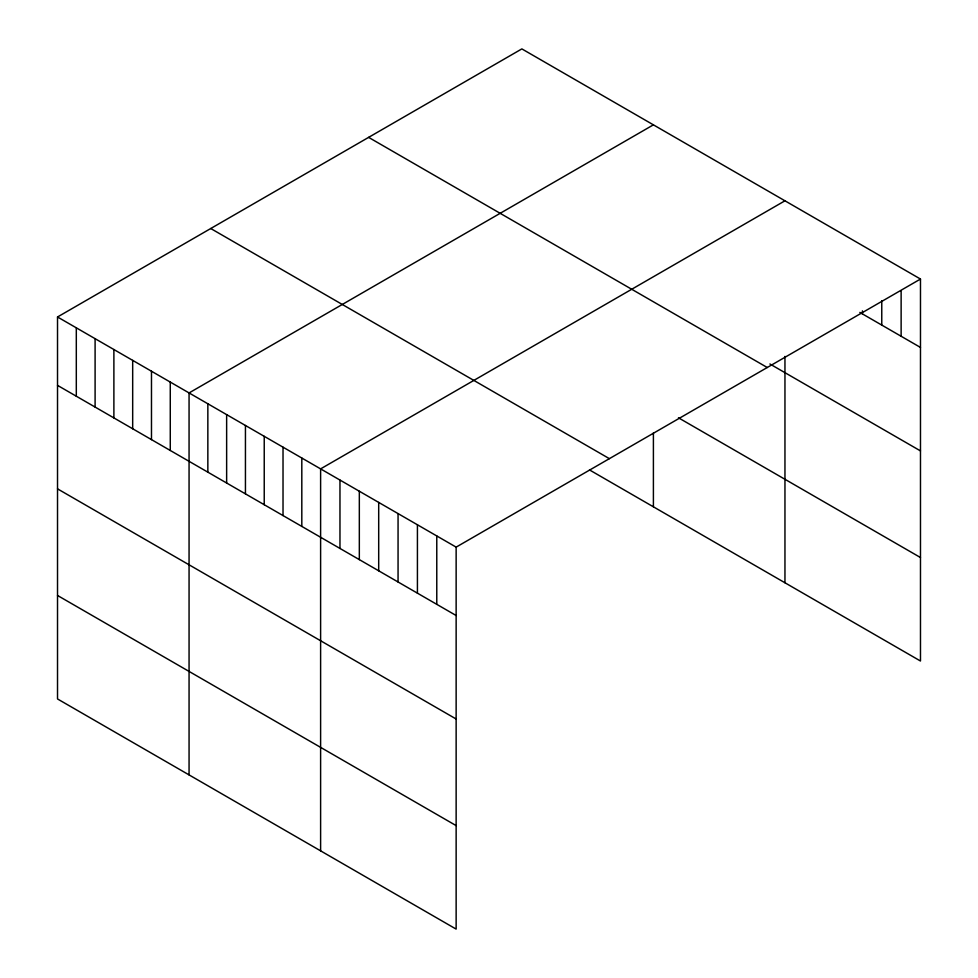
<?xml version="1.0" encoding="UTF-8"?>
<svg xmlns="http://www.w3.org/2000/svg" width="978" height="978" viewBox="0 0 978 978"><rect width="100%" height="100%" fill="white"/><g stroke="black" fill="none" stroke-linecap="round" stroke-linejoin="round"><path stroke-width="1.47" d="M920.481 279.048L456.139 547.13L456.139 929.1L57.519 698.952L57.519 316.982L521.861 48.9L920.481 279.048L920.481 661.018L589.514 469.929M653.402 124.842L189.06 392.936L189.06 774.906M784.955 200.796L320.613 468.878L320.613 850.848M859.821 312.41L920.481 347.434M769.918 363.987L920.481 450.907M368.62 137.372L767.253 367.508M678.463 417.802L920.481 557.533M210.747 228.522L609.38 458.658M57.519 316.982L456.139 547.13M57.519 385.369L456.139 615.517M57.519 488.853L456.139 719.001M57.519 595.468L456.139 825.615M901.129 290.662L901.129 336.249M881.765 300.759L881.765 325.075M862.4 310.857L862.4 313.901M784.955 356.408L784.955 582.766M653.402 432.899L653.402 506.812M436.775 535.956L436.775 604.343M417.423 524.77L417.423 593.157M398.058 513.597L398.058 581.983M378.694 502.423L378.694 570.81M359.329 491.237L359.329 559.624M339.965 480.064L339.965 548.45M301.811 458.034L301.811 526.421M283.021 447.178L283.021 515.565M264.231 436.335L264.231 504.721M245.441 425.479L245.441 493.866M226.639 414.635L226.639 483.022M207.849 403.78L207.849 472.166M170.27 382.08L170.27 450.467M151.48 371.237L151.48 439.623M132.678 360.381L132.678 428.767M113.888 349.537L113.888 417.924M95.098 338.681L95.098 407.068M76.308 327.838L76.308 396.224"/></g></svg>
